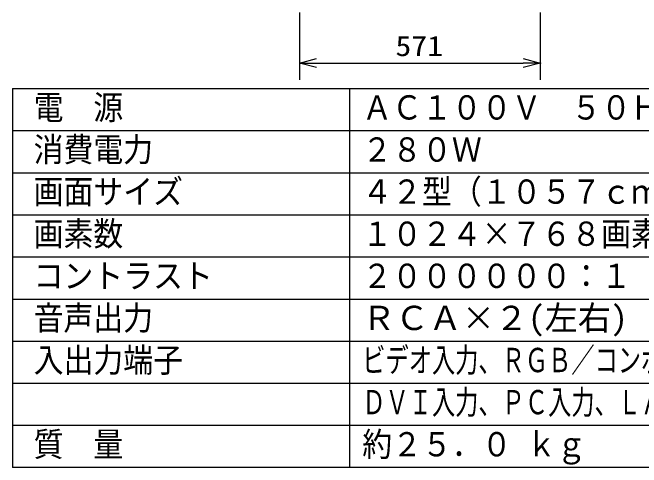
# Model space of a CAD drawing. Units: millimetres, scale not verified. Extents: x -63 to 63, y -57 to 57.
# Drawn here: x -62.5 to 12.1, y -56.5 to -2.5 of the extents above; entities that cross this region are included whole.
import ezdxf
from ezdxf.enums import TextEntityAlignment as Align

# ---------------------------------------------------------------- set-up
doc = ezdxf.new("R2010")
doc.units = ezdxf.units.MM
doc.header["$LTSCALE"] = 0.190236
doc.header["$PDMODE"] = 32
doc.header["$PDSIZE"] = 0.0951
for name, color, linetype in [('0-0_MOJI1', 2, 'Continuous'), ('0-1_WAKU', 1, 'Continuous'), ('0-4_TOUROKU', 7, 'Continuous'), ('0-5_DEFPOINTS', 7, 'Continuous')]:
    doc.layers.add(name, color=color, linetype=linetype)
doc.styles.add('ＭＳ ゴシック', font='')
doc.styles.get('ＭＳ ゴシック').set_extended_font_data('MS Gothic')

# ---------------------------------------------------------------- blocks, each defined once
blk = doc.blocks.new('_OPEN30')
at = {"layer": '0-4_TOUROKU'}
blk.add_line((0, 0), (-1, 0), dxfattribs=at)
blk.add_lwpolyline([(-1, 0.26795), (0, 0), (-1, -0.26795)], dxfattribs=at)

msp = doc.modelspace()

# ---------------------------------------------------------------- linework, layer by layer
at = {"layer": '0-1_WAKU', "color": 4}
for p, q in [((-62.5001, -11.5), (-62.5001, -56.5001)), ((-62.5001, -11.5), (62.5001, -11.5)), ((-22.5, -11.5), (-22.5, -56.5001)), ((62.5001, -56.5001), (-62.5001, -56.5001))]:
    msp.add_line(p, q, dxfattribs=at)
at = {"layer": '0-1_WAKU'}
for p, q in [((-62.5001, -16.5), (62.5001, -16.5)), ((-62.5001, -21.5), (62.5001, -21.5)), ((-62.5001, -26.5), (62.5001, -26.5)), ((-62.5001, -31.5001), (62.5001, -31.5001)), ((-62.5001, -36.5001), (62.5001, -36.5001)), ((-62.5001, -41.5001), (62.5001, -41.5001)), ((-62.5001, -46.5001), (62.5001, -46.5001)), ((-62.5001, -51.5001), (62.5001, -51.5001))]:
    msp.add_line(p, q, dxfattribs=at)
at = {"layer": '0-4_TOUROKU', "color": 3}
for p, q in [((-28.4514, -2.4808), (-28.4514, -10.4809)), ((0.0986, -2.4808), (0.0986, -10.4809)), ((-26.4514, -8.4809), (-1.9014, -8.4809))]:
    msp.add_line(p, q, dxfattribs=at)
at = {"layer": '0-5_DEFPOINTS'}
msp.add_point((0.0986, -8.4809), dxfattribs=at)

# ---------------------------------------------------------------- block references
at = {"layer": '0-4_TOUROKU', "xscale": 2, "yscale": 2, "rotation": 180}
msp.add_blockref('_OPEN30', (-28.4514, -8.4809), dxfattribs=at)
at = {"layer": '0-4_TOUROKU', "xscale": 2, "yscale": 2}
msp.add_blockref('_OPEN30', (0.0986, -8.4809), dxfattribs=at)

# ---------------------------------------------------------------- texts
at = {"layer": '0-0_MOJI1', "style": 'ＭＳ ゴシック'}
for s, width, p in [('電  源', 0.9, (-60.0001, -16.0551)), ('ＡＣ１００Ｖ\u3000５０Ｈｚ／６０Ｈｚ', 0.9, (-21, -16.0551)), ('消費電力', 0.9, (-60.0001, -21.0552)), ('２８０Ｗ', 0.9, (-21, -21.0552)), ('画面サイズ', 0.9, (-60.0001, -26.0552)), ('４２型（１０５７ｃｍ）１６：９', 0.9, (-21, -26.0552)), ('画素数', 0.9, (-60.0001, -31.0552)), ('１０２４×７６８画素', 0.9, (-21, -31.0552)), ('コントラスト', 0.9, (-60.0001, -36.0552)), ('２００００００：１', 0.9, (-21, -36.0552)), ('音声出力', 0.9, (-60.0001, -41.0552)), ('入出力端子', 0.9, (-60.0001, -46.0552)), ('ビデオ入力、ＲＧＢ／コンポーネントビデオ入力、ＨＤＭＩ入力', 0.7, (-21, -46.0552)), ('ＤＶＩ入力、ＰＣ入力、ＬＡＮ、ＲＳ２３２Ｃ、スロット２．０', 0.7, (-21, -51.0552)), ('質\u3000量', 0.9, (-60.0001, -56.0552)), ('約２５．０ ｋｇ', 0.9, (-21, -56.0552))]:
    msp.add_text(s, height=2.887, dxfattribs=dict(at, width=width)).set_placement(p, align=Align.BOTTOM_LEFT)
msp.add_text('ＲＣＡ×２(左右)', height=2.887, dxfattribs=at).set_placement((-21, -41.0552), align=Align.BOTTOM_LEFT)
at = {"layer": '0-4_TOUROKU', "color": 3, "style": 'ＭＳ ゴシック', "width": 1.15}
msp.add_text('571', height=2.406, dxfattribs=at).set_placement((-17.0636, -8.3713), align=Align.BOTTOM_LEFT)

doc.saveas('drawing.dxf')
